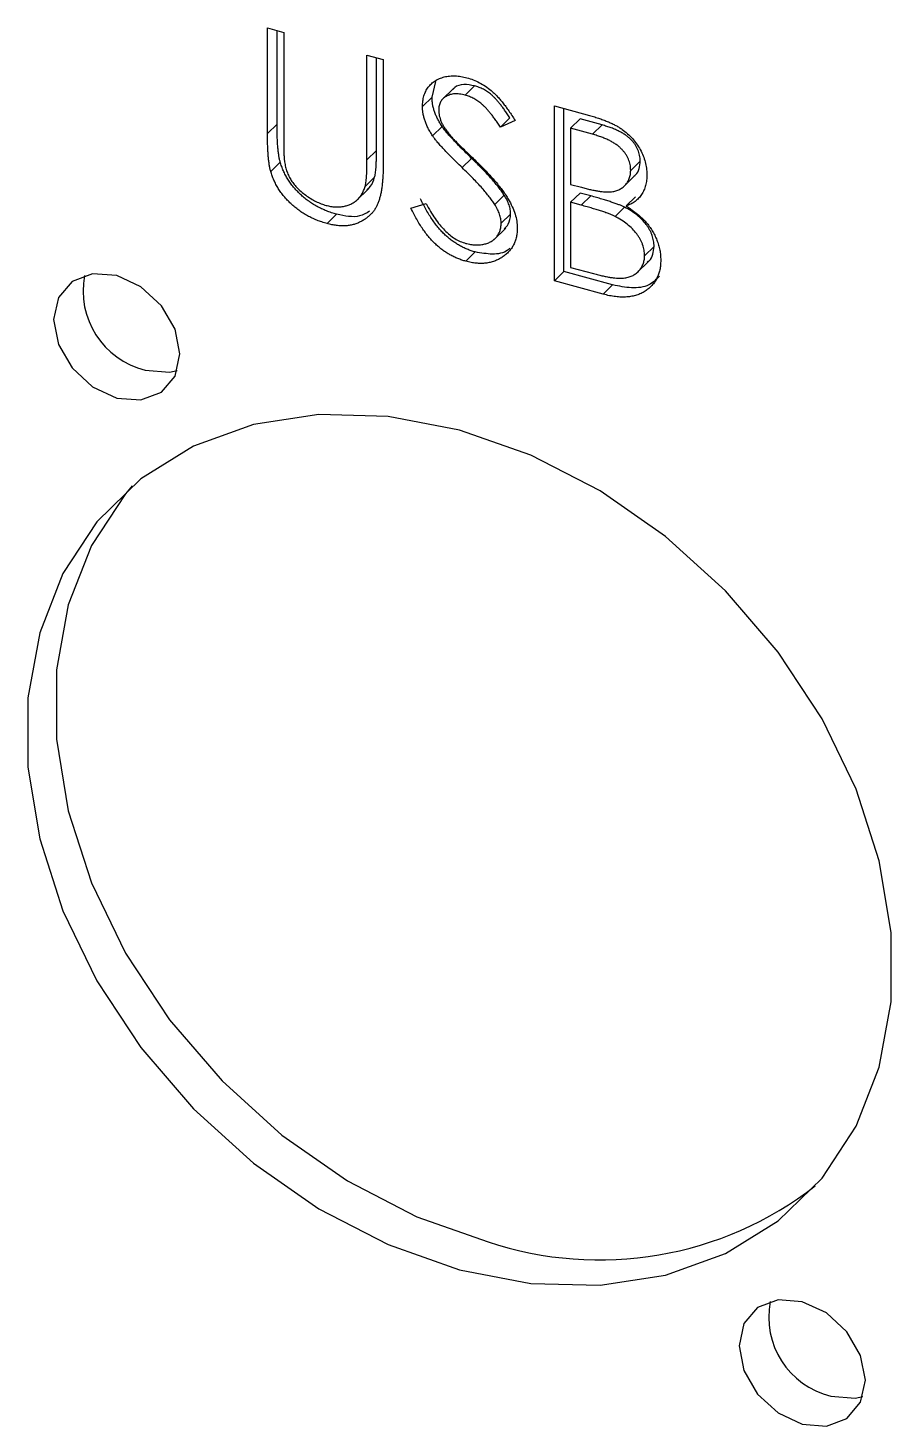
# Model space of a CAD drawing. Header units: millimetres. Extents: x 0 to 836, y 0 to 589.
# Drawn here: x 120.33 to 130.91, y 116.09 to 133.22 of the extents above; entities that cross this region are included whole.
import ezdxf

# ---------------------------------------------------------------- set-up
doc = ezdxf.new("R2010")
doc.units = ezdxf.units.MM

msp = doc.modelspace()

# ---------------------------------------------------------------- linework, layer by layer
at = {"color": 7, "linetype": 'Continuous', "lineweight": 25}
for p, q in [((123.26386, 133.21943), (123.46229, 133.16551)), ((123.26386, 131.92518), (123.26386, 133.21943)), ((123.38054, 132.03906), (123.38054, 133.18772)), ((123.46229, 133.16551), (123.46229, 131.88156)), ((124.48277, 132.88816), (124.6812, 132.83423)), ((124.48277, 131.60421), (124.48277, 132.88816)), ((124.59945, 131.71809), (124.59945, 132.85645)), ((124.6812, 132.83423), (124.6812, 131.53998)), ((125.27977, 132.37199), (125.32754, 132.56475)), ((125.54556, 132.48083), (125.39972, 132.33848)), ((125.80241, 132.51026), (125.68574, 132.39638)), ((125.27977, 132.37199), (125.16309, 132.25811)), ((126.77886, 132.26413), (127.21026, 132.14689)), ((126.77886, 130.12122), (126.77886, 132.26413)), ((126.89553, 130.23509), (126.89553, 132.23242)), ((126.23426, 132.11816), (126.11758, 132.00428)), ((126.29696, 132.08731), (126.11758, 132.00428)), ((127.09396, 132.1043), (126.97729, 131.99042)), ((127.36325, 132.03111), (127.09396, 132.1043)), ((123.38054, 132.03906), (123.26386, 131.92518)), ((125.40334, 132.01216), (125.28667, 131.89828)), ((126.97729, 131.99042), (126.97729, 131.30359)), ((127.24658, 131.91723), (126.97729, 131.99042)), ((127.36325, 132.03111), (127.24658, 131.91723)), ((124.59945, 131.71809), (124.48277, 131.60421)), ((123.41996, 131.57675), (123.30328, 131.46288)), ((125.76565, 131.62221), (125.64897, 131.50834)), ((127.83097, 131.58891), (127.7143, 131.47503)), ((124.57686, 131.39154), (124.46018, 131.27767)), ((127.62534, 131.27216), (127.77118, 131.4145)), ((124.35473, 131.1059), (124.50057, 131.24825)), ((126.97729, 131.30359), (127.1106, 131.26735)), ((127.09396, 131.19768), (126.97729, 131.0838)), ((127.22551, 131.16193), (127.09396, 131.19768)), ((125.02136, 131.01225), (125.20827, 131.07006)), ((126.16427, 131.17218), (126.0476, 131.0583)), ((126.97729, 131.0838), (126.97729, 130.28707)), ((127.10883, 131.04805), (126.97729, 131.0838)), ((127.22551, 131.16193), (127.10883, 131.04805)), ((127.63919, 131.02417), (127.52252, 130.91029)), ((127.77384, 131.15241), (127.65716, 131.03854)), ((124.11091, 130.93695), (123.99423, 130.82307)), ((126.24356, 130.94029), (126.12688, 130.82641)), ((126.03809, 130.62525), (126.18394, 130.7676)), ((128.00105, 130.54291), (127.88438, 130.42903)), ((125.81038, 130.47507), (125.69371, 130.36119)), ((127.78975, 130.21947), (127.93559, 130.36182)), ((126.89553, 130.23509), (126.77886, 130.12122)), ((127.49347, 130.07259), (126.89553, 130.23509)), ((126.97729, 130.28707), (127.25987, 130.21027)), ((127.3768, 129.95871), (126.77886, 130.12122)), ((127.49347, 130.07259), (127.3768, 129.95871))]:
    msp.add_line(p, q, dxfattribs=at)
at = {"color": 7, "linetype": 'Continuous', "lineweight": 25, "flags": 128}
for points in [[(121.41566, 128.68588), (121.7118, 128.66248), (121.96286, 128.75684), (122.13061, 128.95457), (122.18952, 129.22558), (122.13061, 129.52861), (121.96286, 129.81753), (121.7118, 130.04834), (121.41566, 130.18592), (121.11951, 130.20932), (120.86845, 130.11496), (120.7007, 129.91723), (120.64179, 129.64622), (120.7007, 129.34319), (120.86845, 129.05427), (121.11951, 128.82346), (121.41566, 128.68588)], [(121.76568, 129.02751), (122.06182, 129.00412), (122.15878, 129.02465)], [(125.61664, 118.00815), (126.49006, 117.84092), (127.33966, 117.81854), (128.14226, 117.94161), (128.87597, 118.20679), (129.52077, 118.60684), (130.05907, 119.13084), (130.4762, 119.76451), (130.76077, 120.49056), (130.90503, 121.28918), (130.90503, 122.13859), (130.76077, 123.01563), (130.4762, 123.89636), (130.05907, 124.75676), (129.52077, 125.57336), (128.87597, 126.3239), (128.14226, 126.98789), (127.33966, 127.54722), (126.49006, 127.98664), (125.61664, 128.29416), (124.74322, 128.4614), (123.89362, 128.48378), (123.09102, 128.3607), (122.35732, 128.09553), (121.71252, 127.69548), (121.17421, 127.17147), (120.75708, 126.5378), (120.47251, 125.81176), (120.32826, 125.01313), (120.32826, 124.16372), (120.47251, 123.28669), (120.75708, 122.40596), (121.17421, 121.54556), (121.71252, 120.72895), (122.35732, 119.97842), (123.09102, 119.31443), (123.89362, 118.7551), (124.74322, 118.31568), (125.61664, 118.00815)], [(121.60685, 127.60955), (121.52423, 127.5131), (121.1071, 126.87944), (120.82253, 126.15339), (120.67828, 125.35477), (120.67828, 124.50535), (120.82253, 123.62832), (121.1071, 122.74759), (121.52423, 121.88719), (122.06254, 121.07059), (122.70734, 120.32005), (123.44104, 119.65606), (124.24364, 119.09673), (125.09324, 118.65731), (125.96666, 118.34979)], [(129.81763, 117.61644), (129.52148, 117.63983), (129.27042, 117.54548), (129.10267, 117.34775), (129.04376, 117.07674), (129.10267, 116.77371), (129.27042, 116.48479), (129.52148, 116.25397), (129.81763, 116.1164), (130.11377, 116.093), (130.36483, 116.18735), (130.53259, 116.38509), (130.59149, 116.6561), (130.53259, 116.95913), (130.36483, 117.24804), (130.11377, 117.47886), (129.81763, 117.61644)], [(130.16765, 116.45803), (130.4638, 116.43463), (130.56076, 116.45516)]]:
    msp.add_lwpolyline(points, dxfattribs=at)
at = {"color": 7, "linetype": 'Continuous', "lineweight": 25}
for centre, radius, start, end in [((122.00357, 129.99815), 0.99937, 169.003329, 256.229002), ((127.33204, 122.43781), 4.31001, 251.53102, 307.846852), ((130.40554, 117.42867), 0.99937, 169.003329, 256.229002)]:
    msp.add_arc(centre, radius, start, end, dxfattribs=at)
for points, knots in [([(125.16309, 132.25811), (125.16392, 132.28056), (125.16555, 132.32497), (125.17935, 132.38675), (125.20112, 132.4434), (125.23163, 132.49409), (125.27096, 132.53726), (125.31648, 132.57424), (125.37069, 132.601), (125.43017, 132.62109), (125.49527, 132.63177), (125.56349, 132.63464), (125.63494, 132.62735), (125.68333, 132.61594), (125.70788, 132.61015)], [0, 0, 0, 0, 0.08378537, 0.16577989, 0.24628001, 0.32746093, 0.40879695, 0.48971524, 0.57137603, 0.65552332, 0.74101948, 0.82654676, 0.91198885, 1, 1, 1, 1]), ([(125.70788, 132.61015), (125.73394, 132.6022), (125.78575, 132.58638), (125.86197, 132.55061), (125.93535, 132.50574), (125.99438, 132.46142), (126.04058, 132.42062), (126.07582, 132.38532), (126.11152, 132.346), (126.14798, 132.3025), (126.18458, 132.25468), (126.22187, 132.20266), (126.25993, 132.14667), (126.28441, 132.10743), (126.29696, 132.08731)], [0, 0, 0, 0, 0.1072328, 0.21325181, 0.31883045, 0.42679353, 0.48364595, 0.54360382, 0.60830765, 0.67712676, 0.75068564, 0.82871342, 0.91219035, 1, 1, 1, 1]), ([(125.68574, 132.39638), (125.6629, 132.40185), (125.61885, 132.41239), (125.55631, 132.41376), (125.50003, 132.40445), (125.45167, 132.38312), (125.41141, 132.35321), (125.38228, 132.31411), (125.36475, 132.26697), (125.36261, 132.23134), (125.36152, 132.2132)], [0, 0, 0, 0, 0.14307308, 0.27590296, 0.40237086, 0.52841365, 0.65035638, 0.76589509, 0.88077413, 1, 1, 1, 1]), ([(125.80241, 132.51026), (125.75814, 132.51857), (125.66971, 132.53519), (125.57343, 132.51042), (125.54227, 132.47165), (125.53508, 132.4627)], [0, 0, 0, 0, 0.4353695, 0.86978035, 1, 1, 1, 1]), ([(126.11758, 132.00428), (126.10675, 132.02075), (126.08589, 132.05246), (126.05422, 132.09754), (126.02437, 132.13897), (125.99497, 132.1759), (125.96755, 132.2095), (125.94095, 132.23911), (125.91553, 132.26486), (125.88349, 132.29368), (125.84324, 132.32455), (125.79271, 132.35515), (125.73991, 132.37964), (125.70394, 132.39075), (125.68574, 132.39638)], [0, 0, 0, 0, 0.09846943, 0.1896291, 0.27418409, 0.35218316, 0.42319887, 0.48855095, 0.54847335, 0.60144016, 0.70119808, 0.7995918, 0.8985451, 1, 1, 1, 1]), ([(126.23426, 132.11816), (126.22342, 132.13463), (126.20257, 132.16634), (126.1709, 132.21142), (126.14105, 132.25285), (126.11164, 132.28978), (126.08423, 132.32337), (126.05762, 132.35299), (126.03221, 132.37874), (126.00017, 132.40756), (125.95991, 132.43843), (125.90939, 132.46903), (125.85658, 132.49352), (125.82062, 132.50463), (125.80241, 132.51026)], [0, 0, 0, 0, 0.09846943, 0.1896291, 0.27418409, 0.35218316, 0.42319887, 0.48855095, 0.54847335, 0.60144016, 0.70119808, 0.7995918, 0.8985451, 1, 1, 1, 1]), ([(125.28667, 131.89828), (125.27689, 131.91355), (125.25767, 131.94358), (125.2323, 131.98925), (125.21073, 132.0348), (125.19382, 132.0801), (125.17959, 132.12514), (125.17001, 132.1699), (125.16402, 132.21448), (125.1634, 132.24356), (125.16309, 132.25811)], [0, 0, 0, 0, 0.13350677, 0.26255898, 0.38826445, 0.51266735, 0.63372227, 0.75539386, 0.87755295, 1, 1, 1, 1]), ([(125.40334, 132.01216), (125.39357, 132.02743), (125.37434, 132.05746), (125.34897, 132.10312), (125.3274, 132.14867), (125.3105, 132.19398), (125.29626, 132.23902), (125.28669, 132.28377), (125.28069, 132.32836), (125.28008, 132.35743), (125.27977, 132.37199)], [0, 0, 0, 0, 0.13350677, 0.26255898, 0.38826445, 0.51266735, 0.63372227, 0.75539386, 0.87755295, 1, 1, 1, 1]), ([(125.36152, 132.2132), (125.36177, 132.20165), (125.36227, 132.17853), (125.3692, 132.1427), (125.37811, 132.10641), (125.39222, 132.06895), (125.41171, 132.02968), (125.4373, 131.98781), (125.46952, 131.9429), (125.49421, 131.91267), (125.50724, 131.89671)], [0, 0, 0, 0, 0.10728521, 0.21474586, 0.32293856, 0.43411616, 0.55341231, 0.68607298, 0.83425599, 1, 1, 1, 1]), ([(127.21026, 132.14689), (127.23138, 132.14104), (127.27231, 132.12971), (127.33183, 132.1103), (127.38758, 132.09073), (127.43957, 132.06961), (127.48779, 132.04806), (127.53237, 132.02572), (127.57317, 132.00237), (127.62188, 131.96963), (127.67743, 131.92556), (127.73756, 131.8664), (127.78899, 131.80005), (127.83333, 131.72893), (127.86858, 131.65437), (127.89408, 131.57809), (127.91023, 131.50089), (127.91189, 131.45046), (127.91273, 131.42496)], [0, 0, 0, 0, 0.0625941, 0.12132294, 0.17668014, 0.2283651, 0.27686845, 0.32187913, 0.36409863, 0.4033557, 0.47796795, 0.55053546, 0.62358446, 0.69817488, 0.77335367, 0.84728113, 0.92281834, 1, 1, 1, 1]), ([(123.30328, 131.46288), (123.30001, 131.47517), (123.29292, 131.50185), (123.28532, 131.54486), (123.27894, 131.59375), (123.27293, 131.64874), (123.26939, 131.70931), (123.26628, 131.77598), (123.26384, 131.84876), (123.26386, 131.899), (123.26386, 131.92518)], [0, 0, 0, 0, 0.07812987, 0.16946542, 0.27433529, 0.39211016, 0.52368733, 0.66836542, 0.8271319, 1, 1, 1, 1]), ([(123.41996, 131.57675), (123.41669, 131.58905), (123.40959, 131.61572), (123.402, 131.65874), (123.39561, 131.70763), (123.3896, 131.76262), (123.38606, 131.82319), (123.38295, 131.88985), (123.38051, 131.96264), (123.38053, 132.01287), (123.38054, 132.03906)], [0, 0, 0, 0, 0.07812987, 0.16946542, 0.27433529, 0.39211016, 0.52368733, 0.66836542, 0.8271319, 1, 1, 1, 1]), ([(123.46229, 131.88156), (123.46226, 131.86339), (123.4622, 131.82892), (123.46258, 131.77974), (123.46363, 131.73581), (123.46429, 131.69728), (123.46576, 131.66397), (123.46696, 131.63602), (123.4685, 131.61338), (123.47035, 131.59991), (123.47115, 131.59411)], [0, 0, 0, 0, 0.19107859, 0.36260456, 0.51609875, 0.65003803, 0.76597672, 0.86237403, 0.94084206, 1, 1, 1, 1]), ([(125.64897, 131.50834), (125.62571, 131.53072), (125.58124, 131.57351), (125.51904, 131.63598), (125.46342, 131.69276), (125.41462, 131.74417), (125.37268, 131.7902), (125.33725, 131.83063), (125.30924, 131.86603), (125.29366, 131.88829), (125.28667, 131.89828)], [0, 0, 0, 0, 0.1815353, 0.34708167, 0.49556782, 0.6283573, 0.74551967, 0.84583075, 0.93078181, 1, 1, 1, 1]), ([(125.76565, 131.62221), (125.74239, 131.6446), (125.69791, 131.68739), (125.63571, 131.74986), (125.58009, 131.80664), (125.5313, 131.85804), (125.48935, 131.90408), (125.45392, 131.9445), (125.42591, 131.9799), (125.41034, 132.00216), (125.40334, 132.01216)], [0, 0, 0, 0, 0.1815353, 0.34708167, 0.49556782, 0.6283573, 0.74551967, 0.84583075, 0.93078181, 1, 1, 1, 1]), ([(125.50724, 131.89671), (125.51208, 131.89121), (125.52358, 131.87814), (125.5446, 131.85615), (125.57236, 131.82852), (125.60613, 131.79449), (125.64654, 131.75468), (125.6936, 131.70946), (125.74676, 131.65792), (125.78449, 131.62173), (125.80444, 131.60259)], [0, 0, 0, 0, 0.05259428, 0.12495197, 0.2180939, 0.33350241, 0.46878918, 0.62493759, 0.80168305, 1, 1, 1, 1]), ([(127.7143, 131.47503), (127.71397, 131.48701), (127.71332, 131.51052), (127.70798, 131.54598), (127.6989, 131.58044), (127.68724, 131.61401), (127.67095, 131.6463), (127.65177, 131.67781), (127.62859, 131.70793), (127.60221, 131.73737), (127.57189, 131.76535), (127.53763, 131.79195), (127.49897, 131.81638), (127.45658, 131.8401), (127.40978, 131.86138), (127.35913, 131.88228), (127.30421, 131.90084), (127.26622, 131.91164), (127.24658, 131.91723)], [0, 0, 0, 0, 0.05700313, 0.11181787, 0.16440237, 0.2158698, 0.26684111, 0.31747896, 0.36990214, 0.42340045, 0.4797184, 0.5392415, 0.60243069, 0.67102955, 0.7444848, 0.82345397, 0.90874031, 1, 1, 1, 1]), ([(127.83097, 131.58891), (127.83064, 131.60089), (127.82999, 131.6244), (127.82465, 131.65986), (127.81557, 131.69431), (127.80392, 131.72788), (127.78762, 131.76018), (127.76844, 131.79168), (127.74527, 131.82181), (127.71889, 131.85124), (127.68856, 131.87923), (127.6543, 131.90583), (127.61565, 131.93026), (127.57325, 131.95397), (127.52646, 131.97526), (127.47581, 131.99616), (127.42089, 132.01471), (127.38289, 132.02552), (127.36325, 132.03111)], [0, 0, 0, 0, 0.05700313, 0.11181787, 0.16440237, 0.2158698, 0.26684111, 0.31747896, 0.36990214, 0.42340045, 0.4797184, 0.5392415, 0.60243069, 0.67102955, 0.7444848, 0.82345397, 0.90874031, 1, 1, 1, 1]), ([(124.57686, 131.39154), (124.57875, 131.39859), (124.58298, 131.41429), (124.58692, 131.4417), (124.59103, 131.47419), (124.59389, 131.51239), (124.59667, 131.55584), (124.59833, 131.60506), (124.5991, 131.6598), (124.59933, 131.69809), (124.59945, 131.71809)], [0, 0, 0, 0, 0.0698351, 0.15562075, 0.25780156, 0.37381123, 0.50640249, 0.65556446, 0.82007928, 1, 1, 1, 1]), ([(124.11091, 130.93695), (124.08964, 130.94321), (124.04791, 130.95549), (123.98642, 130.97761), (123.92747, 131.0038), (123.87044, 131.03226), (123.8161, 131.06489), (123.76374, 131.1), (123.71424, 131.13909), (123.6668, 131.18051), (123.62269, 131.2246), (123.58219, 131.27059), (123.54525, 131.31794), (123.51249, 131.36689), (123.48335, 131.41727), (123.45825, 131.46909), (123.4367, 131.52247), (123.42558, 131.55853), (123.41996, 131.57675)], [0, 0, 0, 0, 0.0711745, 0.13964412, 0.20631722, 0.27137324, 0.33541808, 0.39807634, 0.46060791, 0.52296951, 0.58471572, 0.64489494, 0.70429056, 0.76299819, 0.82108743, 0.88010389, 0.93938849, 1, 1, 1, 1]), ([(123.47115, 131.59411), (123.47442, 131.57311), (123.48078, 131.5323), (123.49698, 131.47224), (123.5196, 131.41592), (123.54642, 131.3624), (123.58175, 131.31178), (123.62408, 131.2625), (123.67536, 131.21551), (123.73238, 131.1698), (123.79384, 131.12881), (123.85664, 131.09338), (123.91984, 131.06501), (123.96215, 131.05222), (123.98316, 131.04587)], [0, 0, 0, 0, 0.086315, 0.16776647, 0.24443268, 0.31813466, 0.39188411, 0.47006805, 0.55390418, 0.6443395, 0.73687466, 0.82616836, 0.91367859, 1, 1, 1, 1]), ([(124.6812, 131.53998), (124.68104, 131.5167), (124.68073, 131.47126), (124.67801, 131.40529), (124.67368, 131.34319), (124.66756, 131.28499), (124.65945, 131.23097), (124.65043, 131.18034), (124.63895, 131.13389), (124.62553, 131.09111), (124.6102, 131.05108), (124.59033, 131.01453), (124.56796, 130.97965), (124.54141, 130.94749), (124.51159, 130.91764), (124.47782, 130.89052), (124.44123, 130.86523), (124.4012, 130.84286), (124.3584, 130.82399), (124.31296, 130.80953), (124.26521, 130.79984), (124.2153, 130.79474), (124.16319, 130.79488), (124.10888, 130.79918), (124.05225, 130.80863), (124.01374, 130.81822), (123.99423, 130.82307)], [0, 0, 0, 0, 0.05485804, 0.10705879, 0.15697835, 0.20399228, 0.24849154, 0.29048331, 0.330489, 0.36788593, 0.40385813, 0.44000934, 0.47629501, 0.51279229, 0.55048482, 0.58838112, 0.62764533, 0.66797946, 0.70843276, 0.7486023, 0.78908778, 0.8294612, 0.87037105, 0.91221423, 0.95554657, 1, 1, 1, 1]), ([(124.46018, 131.27767), (124.46208, 131.28471), (124.4663, 131.30041), (124.47025, 131.32782), (124.47436, 131.36031), (124.47721, 131.39851), (124.47999, 131.44196), (124.48165, 131.49118), (124.48242, 131.54592), (124.48265, 131.58421), (124.48277, 131.60421)], [0, 0, 0, 0, 0.0698351, 0.15562075, 0.25780156, 0.37381123, 0.50640249, 0.65556446, 0.82007928, 1, 1, 1, 1]), ([(126.16427, 131.17218), (126.15438, 131.18714), (126.13359, 131.21856), (126.09786, 131.26662), (126.05594, 131.31758), (126.00925, 131.37255), (125.9561, 131.43003), (125.89816, 131.49162), (125.83393, 131.55597), (125.78889, 131.59967), (125.76565, 131.62221)], [0, 0, 0, 0, 0.09027921, 0.18952992, 0.29919787, 0.41892589, 0.54837629, 0.68813637, 0.8390835, 1, 1, 1, 1]), ([(125.80444, 131.60259), (125.82844, 131.57915), (125.8749, 131.53375), (125.94102, 131.46655), (126.00096, 131.4021), (126.05495, 131.34066), (126.10352, 131.28245), (126.14612, 131.22705), (126.18319, 131.17468), (126.22311, 131.1096), (126.26389, 131.03191), (126.29891, 130.94079), (126.321, 130.85287), (126.32389, 130.79703), (126.32531, 130.76948)], [0, 0, 0, 0, 0.09697231, 0.18777344, 0.27239614, 0.351321, 0.42433477, 0.49190878, 0.55423322, 0.61126766, 0.71634784, 0.81454009, 0.90849546, 1, 1, 1, 1]), ([(127.75448, 131.40263), (127.76121, 131.40791), (127.79069, 131.43104), (127.82196, 131.49398), (127.82797, 131.55727), (127.83097, 131.58891)], [0, 0, 0, 0, 0.12882441, 0.56453443, 1, 1, 1, 1]), ([(123.99423, 130.82307), (123.97296, 130.82933), (123.93123, 130.84161), (123.86974, 130.86373), (123.81079, 130.88992), (123.75376, 130.91838), (123.69943, 130.95101), (123.64706, 130.98612), (123.59756, 131.02522), (123.55012, 131.06664), (123.50601, 131.11072), (123.46552, 131.15671), (123.42858, 131.20406), (123.39581, 131.25301), (123.36668, 131.30339), (123.34158, 131.35521), (123.32003, 131.40859), (123.30891, 131.44465), (123.30328, 131.46288)], [0, 0, 0, 0, 0.0711745, 0.13964412, 0.20631722, 0.27137324, 0.33541808, 0.39807634, 0.46060791, 0.52296951, 0.58471572, 0.64489494, 0.70429056, 0.76299819, 0.82108743, 0.88010389, 0.93938849, 1, 1, 1, 1]), ([(124.48165, 131.23856), (124.49629, 131.2508), (124.54263, 131.28954), (124.56296, 131.35011), (124.57686, 131.39154)], [0, 0, 0, 0, 0.3160394, 1, 1, 1, 1]), ([(126.0476, 131.0583), (126.0377, 131.07326), (126.01692, 131.10468), (125.98119, 131.15275), (125.93926, 131.2037), (125.89258, 131.25867), (125.83943, 131.31615), (125.78148, 131.37774), (125.71726, 131.4421), (125.67222, 131.48579), (125.64897, 131.50834)], [0, 0, 0, 0, 0.09027921, 0.18952992, 0.29919787, 0.41892589, 0.54837629, 0.68813637, 0.8390835, 1, 1, 1, 1]), ([(127.1106, 131.26735), (127.13009, 131.2623), (127.16775, 131.25254), (127.22228, 131.23908), (127.27289, 131.22911), (127.31951, 131.22024), (127.36205, 131.21484), (127.40043, 131.21176), (127.43523, 131.21006), (127.47537, 131.21236), (127.5209, 131.2195), (127.56944, 131.2366), (127.61223, 131.26105), (127.64836, 131.29286), (127.67794, 131.33066), (127.69848, 131.37439), (127.7124, 131.42217), (127.71366, 131.45723), (127.7143, 131.47503)], [0, 0, 0, 0, 0.07230103, 0.13970033, 0.20228851, 0.26059953, 0.31319033, 0.36173893, 0.40570648, 0.44553998, 0.51883196, 0.58977824, 0.65886748, 0.72843048, 0.7972827, 0.86481538, 0.93136375, 1, 1, 1, 1]), ([(127.91273, 131.42496), (127.91204, 131.40149), (127.91068, 131.35535), (127.8977, 131.29086), (127.87739, 131.23163), (127.84914, 131.17807), (127.81244, 131.1317), (127.76894, 131.09161), (127.71646, 131.06059), (127.67714, 131.04597), (127.65716, 131.03854)], [0, 0, 0, 0, 0.13056911, 0.25658061, 0.38055162, 0.50362292, 0.62573932, 0.74754858, 0.87176612, 1, 1, 1, 1]), ([(123.98316, 131.04587), (124.0012, 131.04162), (124.03717, 131.03316), (124.09062, 131.02675), (124.14267, 131.02723), (124.19359, 131.03228), (124.24132, 131.04426), (124.28588, 131.06096), (124.32566, 131.08396), (124.36196, 131.1115), (124.39357, 131.14512), (124.42096, 131.18376), (124.44341, 131.22833), (124.45449, 131.26092), (124.46018, 131.27767)], [0, 0, 0, 0, 0.08289065, 0.16530254, 0.24776188, 0.33152771, 0.41527981, 0.49636623, 0.57715135, 0.65778254, 0.73932164, 0.82379308, 0.90947595, 1, 1, 1, 1]), ([(125.81038, 130.47507), (125.79368, 130.47992), (125.76049, 130.48956), (125.7114, 130.5084), (125.6633, 130.52925), (125.6168, 130.55424), (125.57129, 130.5816), (125.52698, 130.61209), (125.48384, 130.64593), (125.44163, 130.68269), (125.40045, 130.7233), (125.36071, 130.76837), (125.32108, 130.81732), (125.28274, 130.87085), (125.24492, 130.92848), (125.20835, 130.99045), (125.17229, 131.05669), (125.14967, 131.10255), (125.13803, 131.12613)], [0, 0, 0, 0, 0.05720827, 0.11369606, 0.16917792, 0.22415922, 0.27871988, 0.33379422, 0.38924146, 0.44582207, 0.50370428, 0.56429389, 0.62797542, 0.69503826, 0.76537273, 0.83961144, 0.91753775, 1, 1, 1, 1]), ([(125.20827, 131.07006), (125.22566, 131.03713), (125.25896, 130.97404), (125.31452, 130.88593), (125.3721, 130.80822), (125.4321, 130.74117), (125.49418, 130.68435), (125.55873, 130.63851), (125.62554, 130.60271), (125.67101, 130.58821), (125.69371, 130.58098)], [0, 0, 0, 0, 0.159004299, 0.3046461, 0.438546905, 0.562322299, 0.677432543, 0.786897393, 0.893610889, 1, 1, 1, 1]), ([(126.12688, 130.82641), (126.12595, 130.84451), (126.12406, 130.88129), (126.10806, 130.93915), (126.08288, 130.99895), (126.05966, 131.03802), (126.0476, 131.0583)], [0, 0, 0, 0, 0.23472337, 0.47715832, 0.72855628, 1, 1, 1, 1]), ([(126.24356, 130.94029), (126.24263, 130.95838), (126.24073, 130.99517), (126.22473, 131.05303), (126.19956, 131.11283), (126.17633, 131.15189), (126.16427, 131.17218)], [0, 0, 0, 0, 0.23472337, 0.47715832, 0.72855628, 1, 1, 1, 1]), ([(127.52252, 130.91029), (127.51176, 130.91533), (127.48843, 130.92626), (127.4504, 130.94143), (127.40698, 130.95755), (127.35807, 130.97403), (127.30361, 130.99213), (127.24348, 131.00975), (127.17793, 131.0291), (127.13246, 131.04157), (127.10883, 131.04805)], [0, 0, 0, 0, 0.07930649, 0.17195282, 0.27705651, 0.39473058, 0.52617732, 0.67134477, 0.82928526, 1, 1, 1, 1]), ([(127.63919, 131.02417), (127.62843, 131.02921), (127.60511, 131.04013), (127.56707, 131.05531), (127.52365, 131.07143), (127.47474, 131.08791), (127.42028, 131.10601), (127.36016, 131.12363), (127.29461, 131.14298), (127.24913, 131.15545), (127.22551, 131.16193)], [0, 0, 0, 0, 0.07930649, 0.17195282, 0.27705651, 0.39473058, 0.52617732, 0.67134477, 0.82928526, 1, 1, 1, 1]), ([(128.00105, 130.54291), (128.00088, 130.55428), (128.00053, 130.57684), (127.99532, 130.61127), (127.98773, 130.64531), (127.97791, 130.679), (127.96363, 130.7124), (127.94694, 130.74553), (127.92738, 130.77855), (127.89691, 130.82187), (127.85258, 130.87427), (127.78959, 130.9309), (127.71797, 130.98224), (127.66602, 131.00988), (127.63919, 131.02417)], [0, 0, 0, 0, 0.0602874, 0.11960235, 0.17750337, 0.23514266, 0.29213259, 0.35087121, 0.41009786, 0.47073152, 0.5948287, 0.72257882, 0.85669139, 1, 1, 1, 1]), ([(127.65716, 131.03854), (127.68228, 131.02236), (127.73034, 130.99142), (127.79647, 130.94183), (127.85345, 130.89196), (127.90171, 130.84129), (127.94299, 130.7896), (127.97903, 130.73581), (128.00978, 130.67937), (128.03613, 130.62053), (128.0567, 130.5602), (128.07209, 130.49872), (128.08092, 130.43669), (128.08217, 130.39577), (128.08281, 130.37511)], [0, 0, 0, 0, 0.10605749, 0.20291426, 0.29030017, 0.37022257, 0.44638372, 0.5213969, 0.59829108, 0.67614247, 0.7555287, 0.83488717, 0.91664605, 1, 1, 1, 1]), ([(124.5129, 130.97393), (124.47442, 130.95075), (124.36333, 130.88382), (124.21067, 130.91595), (124.11091, 130.93695)], [0, 0, 0, 0, 0.34647548, 1, 1, 1, 1]), ([(125.69371, 130.36119), (125.67701, 130.36604), (125.64382, 130.37568), (125.59473, 130.39452), (125.54663, 130.41538), (125.50013, 130.44037), (125.45462, 130.46772), (125.4103, 130.49822), (125.36716, 130.53206), (125.32495, 130.56881), (125.28378, 130.60942), (125.24403, 130.6545), (125.2044, 130.70344), (125.16607, 130.75697), (125.12824, 130.8146), (125.09168, 130.87657), (125.05562, 130.94281), (125.03299, 130.98867), (125.02136, 131.01225)], [0, 0, 0, 0, 0.05720827, 0.11369606, 0.16917792, 0.22415922, 0.27871988, 0.33379422, 0.38924146, 0.44582207, 0.50370428, 0.56429389, 0.62797542, 0.69503826, 0.76537273, 0.83961144, 0.91753775, 1, 1, 1, 1]), ([(126.16402, 130.75838), (126.18309, 130.77616), (126.23177, 130.82156), (126.2391, 130.89539), (126.24356, 130.94029)], [0, 0, 0, 0, 0.39186651, 1, 1, 1, 1]), ([(127.88438, 130.42903), (127.88421, 130.4404), (127.88386, 130.46296), (127.87864, 130.49739), (127.87105, 130.53143), (127.86124, 130.56512), (127.84695, 130.59853), (127.83027, 130.63165), (127.81071, 130.66468), (127.78023, 130.70799), (127.7359, 130.7604), (127.67292, 130.81703), (127.6013, 130.86836), (127.54935, 130.89601), (127.52252, 130.91029)], [0, 0, 0, 0, 0.0602874, 0.11960235, 0.17750337, 0.23514266, 0.29213259, 0.35087121, 0.41009786, 0.47073152, 0.5948287, 0.72257882, 0.85669139, 1, 1, 1, 1]), ([(125.69371, 130.58098), (125.7131, 130.57623), (125.75153, 130.56682), (125.80811, 130.56141), (125.86306, 130.56179), (125.91524, 130.56954), (125.96394, 130.58284), (126.00665, 130.60328), (126.04358, 130.62913), (126.07378, 130.66095), (126.09695, 130.69771), (126.11476, 130.73706), (126.12464, 130.7804), (126.12613, 130.81098), (126.12688, 130.82641)], [0, 0, 0, 0, 0.0912636, 0.18093031, 0.27008822, 0.36015613, 0.44834253, 0.53266584, 0.6138337, 0.69398153, 0.77271598, 0.84933517, 0.92396733, 1, 1, 1, 1]), ([(126.32531, 130.76948), (126.3249, 130.75038), (126.32407, 130.71255), (126.31462, 130.65925), (126.30077, 130.60875), (126.2799, 130.56243), (126.25443, 130.51869), (126.22211, 130.47947), (126.18464, 130.44324), (126.14166, 130.41134), (126.09463, 130.38411), (126.04493, 130.36203), (125.99246, 130.34661), (125.93752, 130.33733), (125.8801, 130.334), (125.8202, 130.33655), (125.75775, 130.3451), (125.71529, 130.35577), (125.69371, 130.36119)], [0, 0, 0, 0, 0.06148426, 0.12177453, 0.18091956, 0.24025612, 0.30011444, 0.36114595, 0.42350058, 0.48866936, 0.5539541, 0.61758126, 0.68023843, 0.74218739, 0.80466321, 0.86825899, 0.93302026, 1, 1, 1, 1]), ([(126.23172, 130.51892), (126.22331, 130.51107), (126.17063, 130.46185), (126.02017, 130.43776), (125.88033, 130.46263), (125.81038, 130.47507)], [0, 0, 0, 0, 0.08661345, 0.54310683, 1, 1, 1, 1]), ([(127.91629, 130.35394), (127.9246, 130.35836), (127.95984, 130.37709), (127.99034, 130.44583), (127.99748, 130.51056), (128.00105, 130.54291)], [0, 0, 0, 0, 0.133579836, 0.566896547, 1, 1, 1, 1]), ([(127.25987, 130.21027), (127.28009, 130.20501), (127.31908, 130.19487), (127.37537, 130.18105), (127.42754, 130.17023), (127.47535, 130.16253), (127.51933, 130.15632), (127.55893, 130.15328), (127.5945, 130.15246), (127.63573, 130.15493), (127.68217, 130.16355), (127.73221, 130.18198), (127.7767, 130.20805), (127.81448, 130.24194), (127.84544, 130.28155), (127.86796, 130.32633), (127.88186, 130.37551), (127.88354, 130.41116), (127.88438, 130.42903)], [0, 0, 0, 0, 0.07250249, 0.13973899, 0.20179513, 0.25982193, 0.31220599, 0.36077343, 0.40454034, 0.4436981, 0.51684079, 0.58787434, 0.65796542, 0.72896939, 0.79930772, 0.86663578, 0.93311633, 1, 1, 1, 1]), ([(128.08281, 130.37511), (128.08219, 130.35435), (128.08098, 130.31353), (128.07202, 130.2555), (128.05685, 130.20184), (128.03596, 130.15204), (128.00869, 130.10639), (127.97551, 130.06471), (127.93594, 130.02762), (127.89168, 129.99414), (127.84161, 129.96684), (127.78759, 129.94508), (127.72893, 129.93105), (127.66661, 129.92282), (127.59993, 129.92171), (127.52917, 129.92749), (127.45441, 129.93874), (127.40311, 129.95194), (127.3768, 129.95871)], [0, 0, 0, 0, 0.061160277, 0.120334558, 0.178180255, 0.235235126, 0.292682961, 0.351186248, 0.41045661, 0.471719854, 0.533761203, 0.595739024, 0.657887515, 0.72129518, 0.786822515, 0.854686154, 0.925477986, 1, 1, 1, 1]), ([(128.06568, 130.17779), (128.0258, 130.13745), (127.93869, 130.04935), (127.72494, 130.02394), (127.57069, 130.05636), (127.49347, 130.07259)], [0, 0, 0, 0, 0.29666519, 0.64790568, 1, 1, 1, 1])]:
    msp.add_open_spline(points, degree=3, knots=knots, dxfattribs=at)

doc.saveas('drawing.dxf')
